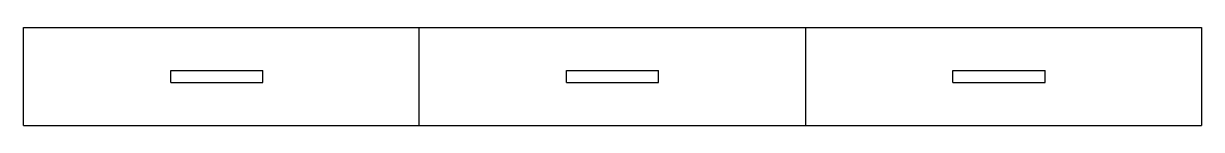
# Model space of a CAD drawing. Extents: x 0 to 48, y 35.2 to 39.2.
import ezdxf

# ---------------------------------------------------------------- set-up
doc = ezdxf.new("R2010")
doc.units = 0
doc.header["$LTSCALE"] = 3
doc.layers.get('0').update_dxf_attribs({"linetype": 'CONTINUOUS'})

msp = doc.modelspace()

# ---------------------------------------------------------------- linework, layer by layer
at = {"color": 0}
for p, q in [((0, 35.25), (0, 39.25)), ((0, 39.25), (48, 39.25)), ((16.125, 35.25), (16.125, 39.25)), ((31.875, 35.25), (31.875, 39.25)), ((48, 39.25), (48, 35.25)), ((6, 37), (6, 37.5)), ((6, 37.5), (9.75, 37.5)), ((9.75, 37), (9.75, 37.5)), ((22.125, 37.5), (25.875, 37.5)), ((22.125, 37), (22.125, 37.5)), ((25.875, 37), (25.875, 37.5)), ((37.875, 37), (37.875, 37.5)), ((37.875, 37.5), (41.625, 37.5)), ((41.625, 37), (41.625, 37.5)), ((6, 37), (9.75, 37)), ((22.125, 37), (25.875, 37)), ((37.875, 37), (41.625, 37)), ((0, 35.25), (48, 35.25))]:
    msp.add_line(p, q, dxfattribs=at)

doc.saveas('drawing.dxf')
